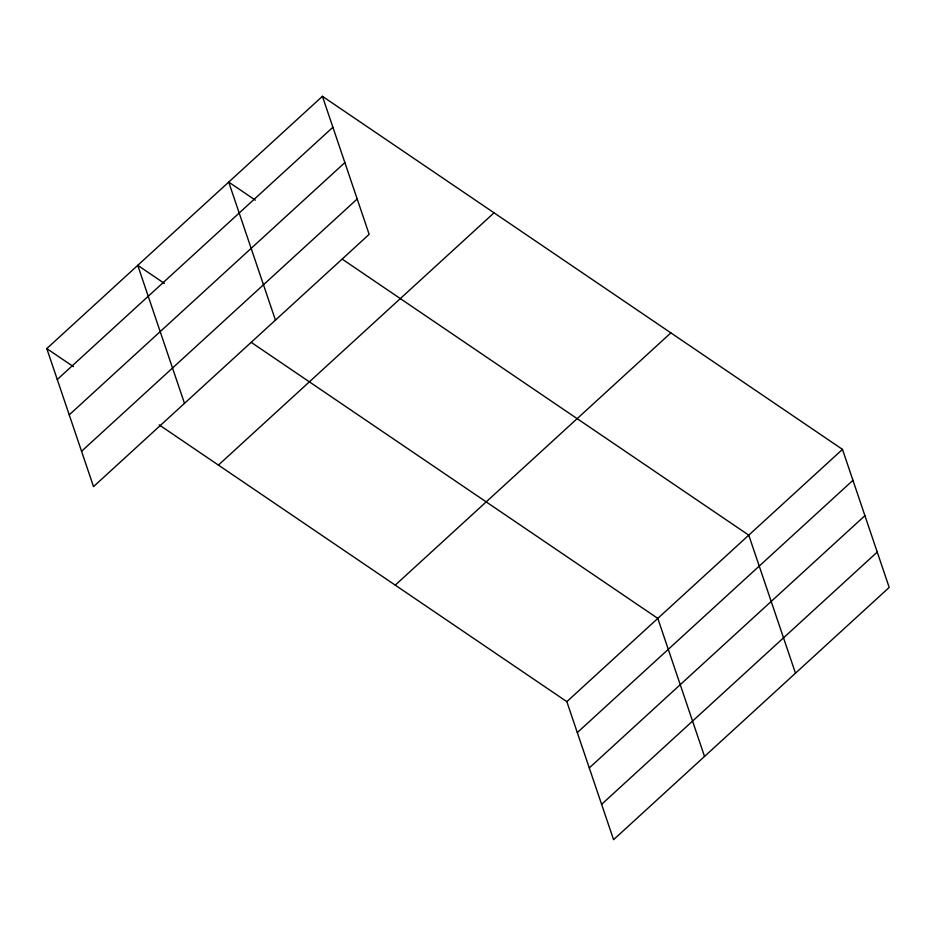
<?xml version="1.0" encoding="UTF-8"?>
<svg xmlns="http://www.w3.org/2000/svg" width="936" height="936" viewBox="0 0 936 936"><rect width="100%" height="100%" fill="white"/><g stroke="black" fill="none" stroke-linecap="round" stroke-linejoin="round"><path stroke-width="1.4" d="M322.429 96.314L369.158 234.351L93.518 486.615L46.8 348.578L322.429 96.314L842.482 449.385L889.2 587.422L613.571 839.686L566.842 701.649L159.19 424.885M57.272 379.513L332.9 127.249M69.229 414.859L344.869 162.595M81.561 451.269L357.189 199.005M218.416 465.087L494.044 212.823M395.226 585.14L670.866 332.877M566.842 701.649L842.482 449.385M577.313 732.584L852.953 480.32M589.282 767.929L864.911 515.666M601.602 804.34L877.243 552.076M255.306 200.129L228.712 182.087L275.441 320.124M342.319 259.214L748.765 535.158L795.483 673.195M164.35 283.386L137.756 265.333L184.486 403.369M251.363 342.459L657.809 618.403L704.527 756.44M46.8 348.578L73.394 366.631"/></g></svg>
